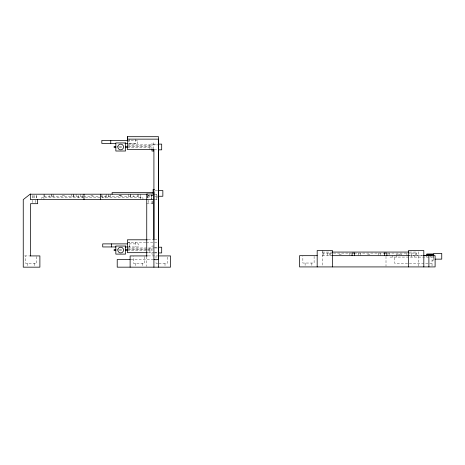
<?xml version="1.0" encoding="UTF-8"?>
<svg xmlns="http://www.w3.org/2000/svg" width="465" height="465" viewBox="0 0 465 465"><rect width="100%" height="100%" fill="white"/><g stroke="black" fill="none" stroke-linecap="round" stroke-linejoin="round"><path stroke-width="0.35" stroke-dasharray="2.33 1.74" d="M135.728 139.128L135.728 143.859L128.131 143.859M140.372 199.014L140.372 195.643M142.929 199.613L142.929 197.811L41.397 197.811L41.397 199.613M156.426 199.613L156.426 194.201M64.554 195.317L61.938 195.777L60.671 195.317M93.081 195.317L91.814 195.777L89.199 195.317M121.609 195.317L120.342 195.777L117.721 195.317M339.002 254.558L341.624 254.099L342.891 254.558M367.53 254.558L370.146 254.099L371.419 254.558M396.058 254.558L397.325 254.099L401.26 254.099L401.26 255.483M43.123 197.811L43.954 197.799M153.665 144.115L157.676 144.115M128.166 144.882L158.553 144.882M127.439 145.905L151.979 145.905M119.302 146.411L122.08 146.411M128.404 146.411L151.979 146.411M119.302 147.539L122.772 147.539M127.439 147.539L151.979 147.539M154.334 149.835L157.676 149.835M157.507 190.54L154.833 190.54L154.833 196.259L157.507 196.259M154.293 194.201L157.048 194.201L157.048 199.613L154.293 199.613M118.889 195.585L122.365 195.585M43.954 196.788L82.224 196.788L82.224 194.201M83.648 196.788L99.347 196.788M100.056 196.788L138.326 196.788M146.76 203.693L153.886 203.693M148.19 239.795L153.2 239.795M154.578 239.795L157.222 239.795M145.714 242.23L127.439 242.23M153.665 246.031L151.979 246.031L151.979 254.111L153.665 254.111M128.131 246.95L138.396 246.95L138.396 243.887L129.473 243.887L129.473 246.95M154.334 247.211L157.676 247.211M128.16 247.973L154.241 247.973M154.932 247.973L158.548 247.973M127.439 248.996L151.979 248.996M119.302 249.507L122.772 249.507M128.404 249.507L146.975 249.507M147.69 249.507L151.979 249.507M119.302 250.635L122.08 250.635M127.439 250.635L151.979 250.635M322.286 252.065L331.725 252.065M409.403 252.065L416.663 252.065L416.663 255.674M148.196 252.675L153.921 252.675M154.583 252.675L157.228 252.675M154.334 252.931L157.676 252.931M322.286 253.088L332.027 253.088M333.457 253.088L351.238 253.088M354.44 253.088L384.509 253.088M387.711 253.088L416.663 253.088M409.002 255.483L423.4 255.483M322.286 255.674L332.51 255.674M407.607 255.674L423.458 255.674M24.686 255.919L29.039 255.919M148.149 255.919L157.658 255.919M390.036 257.087L432.037 257.087M130.892 259.499L153.2 259.499M432.037 260.324L433.334 260.324L433.334 256.901M157.658 263.277L156.013 263.277L156.013 260.603M158.827 263.277L167.261 263.277L167.261 256.587M432.037 263.341L394.686 263.341L394.686 255.674M146.423 242.23L157.838 242.242M128.16 242.224L129.613 242.23L129.613 246.95M140.372 197.805L141.203 197.811M398.674 254.099L399.941 254.558M433.723 256.872L433.723 259.144M432.037 255.483L432.037 266.922M430.195 255.483L430.195 257.087M426.719 255.483L426.719 257.087M418.709 251.838L418.709 266.218M415.838 253.088L415.838 255.674M414.623 255.483L414.623 257.087M411.496 253.088L411.496 255.674M411.147 255.483L411.147 257.087M406.916 253.088L406.916 255.674M396.32 255.483L396.32 257.087M392.844 255.483L392.844 257.087M389.083 253.088L389.083 255.674M386.002 256.378L386.002 266.218M380.161 253.088L380.161 255.674M378.394 253.088L378.394 255.674M360.555 253.088L360.555 255.674M358.782 253.088L358.782 255.674M349.866 253.088L349.866 255.674M330.26 253.088L330.26 255.674M329.813 253.088L329.813 255.674M327.453 253.088L327.453 255.674M323.111 253.088L323.111 255.674M322.286 250.559L322.286 266.218M314.108 256.343L314.108 263.033L302.86 263.033L302.86 256.343M311.858 263.033L311.858 266.271M305.11 263.033L305.11 266.271M165.011 263.277L165.011 266.515M156.013 255.919L156.013 259.935M153.665 148.998L153.665 142.935L151.979 142.935L151.979 148.928M151.427 194.876L151.427 199.613M151.294 199.613L151.294 194.876L151.235 198.939M149.933 144.882L149.933 145.905M149.933 147.539L149.933 149.585M149.933 247.973L149.933 248.996M149.933 250.635L149.933 252.681M149.614 194.876L149.614 198.939M148.573 200.293L148.602 203.693M147.992 195.556L147.992 198.939M147.934 195.556L147.934 199.613M147.858 195.556L147.858 199.613M146.731 256.622L146.731 266.462M144.638 256.587L144.638 263.277L133.391 263.277L133.391 256.587M142.389 263.277L142.389 266.515M140.372 194.201L140.372 197.811M138.326 194.201L138.326 197.811M137.506 194.201L137.506 196.788M135.728 242.224L135.728 246.95M135.641 263.277L135.641 266.515M133.159 195.498L133.159 196.788M130.799 194.201L130.799 196.788M130.357 194.201L130.357 196.788M129.613 139.134L129.613 143.859M128.584 194.201L128.584 196.788M110.746 194.201L110.746 196.788M108.979 195.498L108.979 196.788M108.537 194.201L108.537 196.788M106.171 194.201L106.171 196.788M105.66 195.556L105.66 199.613M102.184 195.556L102.184 199.613M101.829 194.201L101.829 196.788M82.142 195.556L82.142 199.613M80.451 194.201L80.451 196.788M78.666 195.556L78.666 199.613M76.109 194.201L76.109 196.788M73.743 194.201L73.743 196.788M73.301 194.201L73.301 196.788M71.534 194.201L71.534 196.788M53.696 194.201L53.696 196.788M51.923 194.201L51.923 196.788M51.481 194.201L51.481 196.788M49.121 195.498L49.121 196.788M44.78 194.201L44.78 196.788M43.954 194.201L43.954 199.613M36.828 256.587L36.828 263.277L25.581 263.277L25.581 255.919M36.468 195.556L36.468 199.613M36.392 195.556L36.392 199.613M35.724 200.293L35.724 203.693M34.712 195.556L34.712 198.939M34.579 263.277L34.579 266.521M33.032 195.556L33.032 199.613M32.899 195.556L32.899 199.613M32.248 200.293L32.248 203.693M27.83 263.277L27.83 266.521M153.13 195.515L147.887 195.521L153.13 195.521M137.512 140.384L128.59 140.384L128.59 143.447L137.512 143.447L137.512 140.384M152.078 203.693L152.078 200.293L152.049 203.693"/><path stroke-width="0.7" d="M158.553 144.644L158.553 136.698L127.439 136.698L127.439 139.134L158.553 139.145L158.553 267.166M153.915 239.795L153.921 149.585M153.921 259.499L158.553 259.499L158.553 252.995M158.553 247.938L158.553 144.882M30.428 255.919L30.539 203.693L37.694 203.693L37.566 199.613M127.875 140.384L101.829 140.384L101.829 143.447L115.744 143.447M125.021 143.447L127.875 143.447M158.35 144.115L161.692 144.115L161.692 149.835L158.35 149.835M115.837 146.411L114.146 146.411L114.146 147.539L115.837 147.539M125.55 146.411L127.689 146.411M125.55 147.539L127.689 147.539M153.921 149.585L127.439 149.585L127.439 136.698M154.444 189.36L153.142 189.36L153.142 194.201M158.176 190.54L162.855 190.54L162.855 196.259L158.176 196.259M153.142 192.597L112.112 192.597L112.112 194.201M30.405 194.201L147.504 194.201M153.915 199.613L30.405 199.613L30.405 193.957L23.25 199.613L23.25 267.166L39.891 267.166L39.891 255.919L29.76 255.919M147.475 239.795L127.439 239.795L127.439 252.681L147.481 252.675M127.334 243.887L102.719 243.887L102.719 246.95L115.919 246.95M125.195 246.95L127.334 246.95M158.344 247.211L161.692 247.211L161.692 252.931L158.344 252.931M115.832 249.507L114.146 249.507L114.146 250.635L115.832 250.635M125.55 249.507L127.689 249.507M125.55 250.635L127.689 250.635M332.452 252.065L408.677 252.065M354.76 253.088L352.081 253.088L352.081 255.674M384.183 253.088L386.868 253.088L386.868 255.674M426.777 255.483L426.777 254.163L433.334 254.163L433.334 256.221M423.4 255.483L432.037 255.483M317.176 255.674L299.57 255.674L299.57 266.922L435.106 266.922L435.106 255.674L423.417 255.674M331.969 255.674L408.479 255.674M147.428 255.919L130.119 255.919L130.119 267.166M158.228 255.919L170.533 255.919L170.533 267.166L117.215 267.166L117.215 259.499L130.171 259.499M435.06 259.144L441.75 259.144L441.75 253.425L433.723 253.425L433.723 256.076M426.777 254.163L433.334 254.175M428.887 255.674L428.887 266.922M423.818 266.922L423.818 250.559L408.479 250.559L408.479 266.922M384.509 253.088L384.509 255.674M354.44 253.088L354.44 255.674M332.51 266.922L332.51 250.559L317.176 250.559L317.176 266.922M158.548 247.973L158.553 259.499M153.915 267.166L153.915 193.957L146.76 193.957L146.731 256.267M153.665 149.463L153.665 151.015L151.979 151.015L151.979 149.625M111.635 243.887L111.635 246.95M110.751 140.384L110.751 143.447M100.341 194.201L100.341 199.613M83.985 194.201L83.985 199.613M117.837 146.766L117.837 147.167A2.866 2.866 0 0 0 122.173 149.428A2.866 2.866 0 0 0 122.19 144.534A2.866 2.866 0 0 0 117.837 146.766M117.837 249.862L117.837 250.263A2.866 2.866 0 0 0 122.173 252.524A2.866 2.866 0 0 0 122.19 247.63A2.866 2.866 0 0 0 117.837 249.862M125.55 142.935L115.837 142.935L115.837 151.015L125.55 151.015L125.55 142.935M125.55 246.031L115.832 246.031L115.832 254.111L125.55 254.111L125.55 246.031"/></g></svg>
